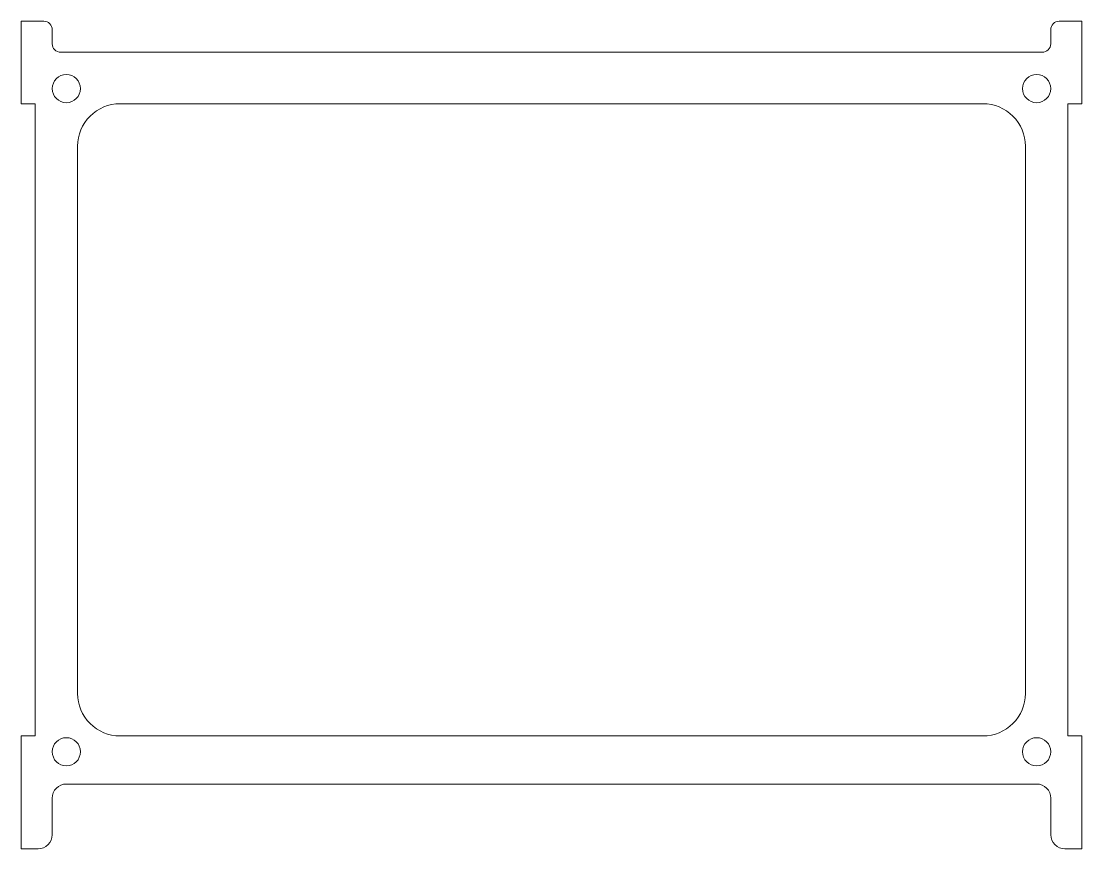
# Model space of a CAD drawing. Header units: millimetres. Extents: x -104 to 272, y -152 to 141.
import ezdxf

# ---------------------------------------------------------------- set-up
doc = ezdxf.new("R2010")
doc.units = ezdxf.units.MM

msp = doc.modelspace()

# ---------------------------------------------------------------- linework, layer by layer
at = {"color": 1, "lineweight": 5, "true_color": 0xff0000, "flags": 128}
for points in [[(266.94, -112.01), (266.94, 111.99), (271.94, 111.99), (271.94, 141.24), (263.94, 141.24, 0.414214), (260.94, 138.24), (260.94, 133.24, -0.414214), (257.94, 130.24), (-90.06, 130.24, -0.414214), (-93.06, 133.24), (-93.06, 138.24, 0.414214), (-96.06, 141.24), (-104.06, 141.24), (-104.06, 111.99), (-99.06, 111.99), (-99.06, -112.01), (-104.06, -112.01), (-104.06, -152.01), (-98.06, -152.01, 0.414214), (-93.06, -147.01), (-93.06, -134.06, -0.414214), (-88.06, -129.06), (74.94, -129.06), (255.94, -129.06, -0.414214), (260.94, -134.06), (260.94, -147.01, 0.414214), (265.94, -152.01), (271.94, -152.01), (271.94, -112.01)], [(-69.06, 111.99), (236.94, 111.99, -0.414214), (251.94, 96.99), (251.94, -97.01, -0.414214), (236.94, -112.01), (-69.06, -112.01, -0.414214), (-84.06, -97.01), (-84.06, 96.99, -0.414214)]]:
    msp.add_lwpolyline(points, format="xyb", close=True, dxfattribs=at)
at = {"color": 1, "lineweight": 5, "true_color": 0xff0000}
for centre in [(-88.06, 117.36), (255.94, 117.36), (-88.06, -117.64), (255.94, -117.64)]:
    msp.add_circle(centre, 5, dxfattribs=at)

doc.saveas('drawing.dxf')
